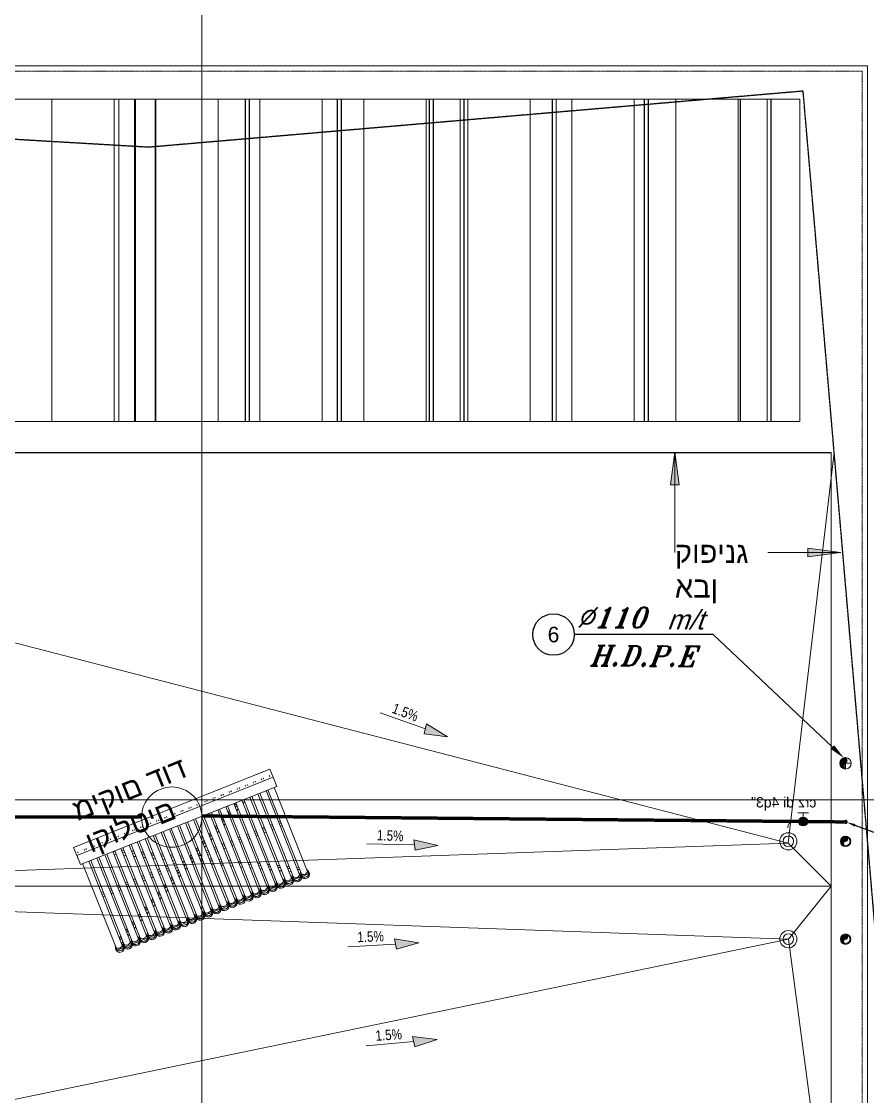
# Model space of a CAD drawing. Header units: centimetres. Extents: x 14435 to 32127, y -4289 to 2500.
# Drawn here: x 15798 to 16611, y -1131 to -97 of the extents above; entities that cross this region are included whole.
import ezdxf
from ezdxf import colors
from ezdxf.entities.mleader import LeaderData, LeaderLine
from ezdxf.enums import TextEntityAlignment as Align
from ezdxf.lldxf.tags import DXFTag
from ezdxf.math import Vec2, Vec3

# ---------------------------------------------------------------- set-up
doc = ezdxf.new("R2010")
doc.units = ezdxf.units.CM
doc.linetypes.add('Dash Tiny', pattern=[0.12, 0.06, -0.06])
doc.linetypes.add('Hidden', pattern=[0.714375, 0.47625, -0.238125])
for name, color, linetype in [('A', 251, 'Continuous'), ('cold water', 150, 'Continuous'), ('hot water', 1, 'Continuous'), ('num of plumbing', 250, 'Continuous'), ('text', 250, 'Continuous'), ('ברז גן', 5, 'Continuous')]:
    doc.layers.add(name, color=color, linetype=linetype)
for name, color, linetype, lineweight in [('A-DETL', 7, 'Continuous', 5), ('A-DETL-GENF', 7, 'Continuous', 5), ('A-DETL-THIN', 7, 'Continuous', 5), ('A-FLOR', 7, 'Continuous', 13), ('A-FLOR-HRAL', 7, 'Continuous', 5), ('A-GENM', 7, 'Continuous', 5), ('G-ANNO-TEXT', 7, 'Continuous', 5), ('P-SANR-FIXT', 7, 'Continuous', 5), ('S-BEAM', 7, 'Continuous', 13)]:
    doc.layers.add(name, color=color, linetype=linetype, lineweight=lineweight)
doc.layers.add('A-DETL-MBND', color=9, linetype='Continuous', lineweight=5, true_color=0xc5c5c5)
doc.layers.add('G-ANNO-SYMB', color=240, linetype='Continuous', lineweight=5, true_color=0xff2227)
doc.styles.add('Arial_10', font='arial.ttf', dxfattribs={"width": 0.8, "height": 20})
doc.styles.add('Arial_3', font='arial.ttf', dxfattribs={"height": 15})
doc.styles.add('MUR', font='MIRYL', dxfattribs={"oblique": 20})
doc.styles.add('RUM', font='ROMANT', dxfattribs={"oblique": 20})
doc.styles.add('SIVAN_M', font='SIVAN_M.shx', dxfattribs={"height": 0.4})
tags = doc.linetypes.add('WATER', pattern='A,7.5,-1.155096,["Water",Standard,S=1.5,R=0,X=0,Y=-0.35773],-8.414339,7.5', length=24.569435).pattern_tags.tags
tags[6] = DXFTag(74, 10)

# ---------------------------------------------------------------- blocks, each defined once
blk = doc.blocks.new('Top Rail Type - Top Rail_Internal_-956705-גג - Dependent 1')
at = {"layer": 'A-DETL-MBND'}
for p, q in [((-565.5, -1634), (-535.8, -1634)), ((-565.5, -2200.2), (-565.5, -1634)), ((-535.8, -1635), (-564.5, -1635)), ((-564.5, -1635), (-564.5, -2199.2)), ((348.6, -1962), (348.6, -1652)), ((349.6, -1652), (349.6, -1962)), ((-535.8, -2200.2), (-565.5, -2200.2)), ((-564.5, -2199.2), (-535.8, -2199.2))]:
    blk.add_line(p, q, dxfattribs=at)
blk = doc.blocks.new('RHS-Rectangular Hollow Section - 60x40RHS-957904-גג - Dependent 1')
at = {"layer": 'A-DETL-MBND'}
for p, q in [((155, 2), (-155, 2)), ((155, 1.75), (-155, 1.75)), ((155, -1.75), (-155, -1.75)), ((-155, -2), (155, -2))]:
    blk.add_line(p, q, dxfattribs=at)
blk = doc.blocks.new('RHS-Rectangular Hollow Section - 60x40RHS-V377-גג - Dependent 1')
at = {"layer": 'A-DETL-MBND'}
for p, q in [((155, -1.75), (-155, -1.75)), ((-155, -2), (155, -2))]:
    blk.add_line(p, q, dxfattribs=at)
blk = doc.blocks.new('נקז גג - 2_-601488-גג - Dependent 1')
at = {"layer": 'A-DETL-MBND'}
for radius in [8.25, 5.08]:
    blk.add_circle((0, 0), radius, dxfattribs=at)
blk = doc.blocks.new('צינור 4_ - צמ_ג-1027644-גג - Dependent 1')
at = {"layer": 'P-SANR-FIXT'}
blk.add_hatch(color=256, dxfattribs=at).paths.add_polyline_path([(-0.5, -4.2), (-1.1, -4), (-1.5, -3.6), (-1.8, -3.2), (-2.1, -2.7), (-2.1, -2.1), (-2.1, -1.6), (-1.8, -1.1), (-1.5, -0.6), (-1.1, -0.3), (-0.5, -0.1), (0.5, 0.1), (1.1, 0.3), (1.5, 0.6), (1.8, 1.1), (2.1, 1.6), (2.1, 2.1), (2.1, 2.7), (1.8, 3.2), (1.5, 3.6), (1.1, 4), (0.5, 4.2), (0, 4.2), (-1.1, 4.1), (-2.1, 3.7), (-3, 3), (-3.7, 2.1), (-4.1, 1.1), (-4.2, 0), (-4.1, -1.1), (-3.7, -2.1), (-2.7, -3.3), (-2.1, -3.7), (-1.1, -4.1)], flags=0)
for centre, radius, start, end in [((0, 0), 5, 360, 180), ((0, 0), 5, 180, 360), ((0, 0), 4.25, 90, 270), ((0, 0), 4.25, 0, 180), ((0, 0), 4.25, 180, 0), ((0, -2.1), 2.13, 90, 270), ((0, 2.1), 2.12, 270, 90)]:
    blk.add_arc(centre, radius, start, end, dxfattribs=at)
blk = doc.blocks.new('צינור 4_ - צמ_ג-V414-גג - Dependent 1')
at = {"layer": 'P-SANR-FIXT'}
blk.add_hatch(color=256, dxfattribs=at).paths.add_polyline_path([(-0.5, -4.2), (-1.1, -4), (-1.5, -3.6), (-1.8, -3.2), (-2.1, -2.7), (-2.1, -2.1), (-2.1, -1.6), (-1.8, -1.1), (-1.5, -0.6), (-1.1, -0.3), (-0.5, -0.1), (0.5, 0.1), (1.1, 0.3), (1.5, 0.6), (1.8, 1.1), (2.1, 1.6), (2.1, 2.1), (2.1, 2.7), (1.8, 3.2), (1.5, 3.6), (1.1, 4), (0.5, 4.2), (0, 4.2), (-1.1, 4.1), (-2.1, 3.7), (-3, 3), (-3.7, 2.1), (-4.1, 1.1), (-4.2, 0), (-4.1, -1.1), (-3.7, -2.1), (-2.7, -3.3), (-2.1, -3.7), (-1.1, -4.1)], flags=0)
for centre, radius, start, end in [((0, 0), 5, 360, 180), ((0, 0), 5, 180, 360), ((0, 0), 4.25, 90, 270), ((0, 0), 4.25, 0, 180), ((0, 0), 4.25, 180, 0), ((0, -2.1), 2.13, 90, 270), ((0, 2.1), 2.12, 270, 90)]:
    blk.add_arc(centre, radius, start, end, dxfattribs=at)
blk = doc.blocks.new('קולט - קולט-530866-גג - Dependent 1')
at = {"layer": 'A-GENM'}
for p, q in [((-99, 197.7), (-107.4, 197.7)), ((-107.4, 197.7), (-107.4, -5.5)), ((-99, -5.5), (-99, 197.7)), ((-99, 197.7), (-89.6, 197.7)), ((-89.6, 197.7), (-89.6, -5.5)), ((-107.4, 193.9), (-107.4, 193.2)), ((-107.4, 190.1), (-107.4, 189.4)), ((-100.8, 194.9), (-101.9, 194.9)), ((-101.9, 188.6), (-100.8, 188.6)), ((-100.8, 186.6), (-101.9, 186.6)), ((0.1, 194.9), (-89.6, 194.9)), ((-89.6, 188.6), (0.1, 188.6)), ((0.1, 186.6), (-89.6, 186.6)), ((-57.2, 186.6), (-57.2, 188.6)), ((-55.1, 186.6), (-55.1, 188.6)), ((-52.6, 188.6), (-52.6, 186.6)), ((-9.2, 188.6), (-10.2, 186.6)), ((-8.1, 186.6), (-7.1, 188.6)), ((-0.2, 195.2), (-3.8, 195.2)), ((-3.8, 188.3), (-0.2, 188.3)), ((-0.2, 186.9), (-3.8, 186.9)), ((-0.2, 195.9), (-1.6, 195.9)), ((-0.2, 187.6), (-1.6, 187.6)), ((-1.6, 187.6), (-0.2, 187.6)), ((0, -3.2), (0, 194.9)), ((-101.9, 180.3), (-100.8, 180.3)), ((-100.8, 178.3), (-101.9, 178.3)), ((-89.6, 180.3), (0.1, 180.3)), ((0.1, 178.3), (-89.6, 178.3)), ((-57.2, 178.3), (-57.2, 180.3)), ((-55.1, 178.3), (-55.1, 180.3)), ((-52.6, 180.3), (-52.6, 178.3)), ((-13.5, 180.3), (-14.5, 178.3)), ((-12.4, 178.3), (-11.4, 180.3)), ((-8, 180.3), (-9, 178.3)), ((-3.8, 180), (-0.2, 180)), ((-0.2, 178.6), (-3.8, 178.6)), ((-1.6, 179.3), (-0.2, 179.3)), ((-0.2, 179.2), (-1.6, 179.2)), ((-101.9, 171.9), (-100.7, 171.9)), ((-100.8, 169.9), (-101.9, 169.9)), ((-89.6, 171.9), (0.1, 171.9)), ((0.1, 169.9), (-89.6, 169.9)), ((-57.2, 169.9), (-57.2, 171.9)), ((-55.1, 169.9), (-55.1, 171.9)), ((-52.6, 171.9), (-52.6, 169.9)), ((-17.8, 171.9), (-18.8, 169.9)), ((-16.7, 169.9), (-15.7, 171.9)), ((-12.3, 171.9), (-13.3, 169.9)), ((-3.8, 171.6), (-0.2, 171.6)), ((-0.2, 170.2), (-3.8, 170.2)), ((-1.6, 171), (-0.2, 171)), ((-0.2, 170.9), (-1.6, 170.9)), ((-101.9, 163.6), (-100.8, 163.6)), ((-100.8, 161.6), (-101.9, 161.6)), ((-101.9, 155.2), (-100.8, 155.2)), ((-89.6, 163.6), (0.1, 163.6)), ((0.1, 161.6), (-89.6, 161.6)), ((-89.6, 155.2), (0.1, 155.2)), ((-87.7, 153.3), (-88.8, 155.3)), ((-86.5, 161.6), (-87.5, 163.6)), ((-86.7, 155.3), (-85.6, 153.3)), ((-82.2, 153.3), (-83.2, 155.3)), ((-57.2, 161.6), (-57.2, 163.6)), ((-57.2, 153.3), (-57.2, 155.2)), ((-55.1, 161.6), (-55.1, 163.6)), ((-55.1, 153.3), (-55.1, 155.2)), ((-52.6, 163.6), (-52.6, 161.6)), ((-52.6, 155.2), (-52.6, 153.3)), ((-26.4, 155.2), (-27.4, 153.3)), ((-25.3, 153.3), (-24.3, 155.2)), ((-22.1, 163.6), (-23.1, 161.6)), ((-20.9, 155.2), (-21.9, 153.3)), ((-21, 161.6), (-20, 163.6)), ((-16.6, 163.6), (-17.6, 161.6)), ((-3.8, 163.3), (-0.2, 163.3)), ((-0.2, 161.9), (-3.8, 161.9)), ((-1.6, 162.6), (-0.2, 162.6)), ((-0.2, 162.5), (-1.6, 162.5)), ((-100.8, 153.3), (-101.9, 153.3)), ((-101.9, 146.9), (-100.8, 146.9)), ((-100.8, 144.9), (-101.9, 144.9)), ((0.1, 153.3), (-89.6, 153.3)), ((-89.6, 146.9), (0.1, 146.9)), ((0.1, 144.9), (-89.6, 144.9)), ((-83.4, 144.9), (-84.5, 146.9)), ((-82.4, 146.9), (-81.3, 144.9)), ((-77.9, 144.9), (-78.9, 146.9)), ((-57.2, 144.9), (-57.2, 146.9)), ((-55.1, 144.9), (-55.1, 146.9)), ((-52.6, 146.9), (-52.6, 144.9)), ((-30.7, 146.9), (-31.7, 144.9)), ((-29.7, 144.9), (-28.6, 146.9)), ((-25.2, 146.9), (-26.2, 144.9)), ((-3.8, 154.9), (-0.2, 154.9)), ((-0.2, 153.6), (-3.8, 153.6)), ((-3.8, 146.6), (-0.2, 146.6)), ((-0.2, 145.2), (-3.8, 145.2)), ((-1.6, 154.3), (-0.2, 154.3)), ((-0.2, 154.2), (-1.6, 154.2)), ((-1.6, 146), (-0.2, 146)), ((-0.2, 145.9), (-1.6, 145.9)), ((-101.9, 138.6), (-100.8, 138.6)), ((-100.8, 136.6), (-101.9, 136.6)), ((-89.6, 138.6), (0.1, 138.6)), ((0.1, 136.6), (-89.6, 136.6)), ((-79.1, 136.6), (-80.1, 138.6)), ((-78.1, 138.6), (-77, 136.6)), ((-73.6, 136.6), (-74.6, 138.6)), ((-57.2, 136.6), (-57.2, 138.6)), ((-55.1, 136.6), (-55.1, 138.6)), ((-52.6, 138.6), (-52.6, 136.6)), ((-35, 138.6), (-36, 136.6)), ((-34, 136.6), (-32.9, 138.6)), ((-29.5, 138.6), (-30.5, 136.6)), ((-3.8, 138.3), (-0.2, 138.3)), ((-0.2, 136.9), (-3.8, 136.9)), ((-1.6, 137.6), (-0.2, 137.6)), ((-0.2, 137.5), (-1.6, 137.5)), ((-101.9, 130.2), (-100.8, 130.2)), ((-100.8, 128.2), (-101.9, 128.2)), ((-89.6, 130.2), (0.1, 130.2)), ((0.1, 128.2), (-89.6, 128.2)), ((-74.8, 128.2), (-75.8, 130.2)), ((-73.7, 130.2), (-72.7, 128.3)), ((-69.3, 128.3), (-70.3, 130.2)), ((-57.2, 128.2), (-57.2, 130.2)), ((-55.1, 128.3), (-55.1, 130.2)), ((-52.6, 130.2), (-52.6, 128.3)), ((-39.3, 130.2), (-40.4, 128.2)), ((-38.3, 128.3), (-37.2, 130.2)), ((-33.8, 130.2), (-34.8, 128.3)), ((-3.8, 129.9), (-0.2, 129.9)), ((-0.2, 128.5), (-3.8, 128.5)), ((-1.6, 129.3), (-0.2, 129.3)), ((-0.2, 129.2), (-1.6, 129.2)), ((-101.9, 121.9), (-100.8, 121.9)), ((-100.8, 119.9), (-101.9, 119.9)), ((-89.6, 121.9), (0.1, 121.9)), ((0.1, 119.9), (-89.6, 119.9)), ((-70.5, 119.9), (-71.5, 121.9)), ((-69.4, 121.9), (-68.4, 119.9)), ((-65, 119.9), (-66, 121.9)), ((-57.2, 119.9), (-57.2, 121.9)), ((-55.1, 119.9), (-55.1, 121.9)), ((-52.6, 121.9), (-52.6, 119.9)), ((-43.6, 121.9), (-44.7, 119.9)), ((-42.6, 119.9), (-41.6, 121.9)), ((-38.1, 121.9), (-39.1, 119.9)), ((-3.8, 121.6), (-0.2, 121.6)), ((-0.2, 120.2), (-3.8, 120.2)), ((-1.6, 120.9), (-0.2, 120.9)), ((-0.2, 120.9), (-1.6, 120.9)), ((-101.9, 113.6), (-100.8, 113.6)), ((-100.8, 111.6), (-101.9, 111.6)), ((-101.9, 105.2), (-100.8, 105.2)), ((-89.6, 113.6), (0.1, 113.6)), ((0.1, 111.6), (-89.6, 111.6)), ((-89.6, 105.2), (0.1, 105.2)), ((-66.2, 111.6), (-67.2, 113.6)), ((-65.1, 113.6), (-64.1, 111.6)), ((-61.9, 103.2), (-62.9, 105.2)), ((-60.7, 111.6), (-61.7, 113.6)), ((-60.8, 105.2), (-59.8, 103.2)), ((-56.4, 103.2), (-57.4, 105.2)), ((-57.2, 111.6), (-57.2, 113.6)), ((-57.2, 104.9), (-57.2, 105.2)), ((-55.1, 111.6), (-55.1, 113.6)), ((-55.1, 103.2), (-55.1, 105.2)), ((-52.6, 113.6), (-52.6, 111.6)), ((-52.6, 105.2), (-52.6, 103.2)), ((-52.2, 105.2), (-52.6, 104.6)), ((-51.2, 103.2), (-50.2, 105.2)), ((-47.9, 113.6), (-49, 111.6)), ((-46.7, 105.2), (-47.8, 103.2)), ((-46.9, 111.6), (-45.9, 113.6)), ((-42.4, 113.6), (-43.4, 111.6)), ((-3.8, 113.3), (-0.2, 113.3)), ((-0.2, 111.9), (-3.8, 111.9)), ((-3.8, 104.9), (-0.2, 104.9)), ((-0.2, 103.5), (-3.8, 103.5)), ((-1.6, 112.6), (-0.2, 112.6)), ((-0.2, 112.5), (-1.6, 112.5)), ((-1.6, 104.3), (-0.2, 104.3)), ((-0.2, 104.2), (-1.6, 104.2)), ((-100.8, 103.2), (-101.9, 103.2)), ((-101.9, 96.9), (-100.8, 96.9)), ((-100.8, 94.9), (-101.9, 94.9)), ((0.1, 103.2), (-89.6, 103.2)), ((-89.6, 96.9), (0.1, 96.9)), ((0.1, 94.9), (-89.6, 94.9)), ((-57.6, 94.9), (-58.6, 96.9)), ((-56.5, 96.9), (-55.5, 94.9)), ((-55.5, 94.9), (-54.5, 96.9)), ((-55.1, 94.9), (-55.1, 96.9)), ((-52.1, 94.9), (-53.1, 96.9)), ((-52.6, 96.9), (-52.6, 94.9)), ((-51, 96.9), (-52.1, 94.9)), ((-3.8, 96.6), (-0.2, 96.6)), ((-0.2, 95.2), (-3.8, 95.2)), ((-1.6, 95.9), (-0.2, 95.9)), ((-0.2, 95.8), (-1.6, 95.8)), ((-101.9, 88.5), (-100.8, 88.5)), ((-100.8, 86.6), (-101.9, 86.6)), ((-89.6, 88.5), (0.1, 88.5)), ((0.1, 86.6), (-89.6, 86.6)), ((-60.9, 88.5), (-61.9, 86.6)), ((-59.8, 86.6), (-58.8, 88.5)), ((-55.3, 88.5), (-56.4, 86.6)), ((-55.1, 86.6), (-55.1, 88.5)), ((-52.6, 88.5), (-52.6, 86.6)), ((-52.2, 88.5), (-51.2, 86.6)), ((-47.8, 86.6), (-48.8, 88.5)), ((-3.8, 88.2), (-0.2, 88.2)), ((-0.2, 86.9), (-3.8, 86.9)), ((-1.6, 87.6), (-0.2, 87.6)), ((-0.2, 87.5), (-1.6, 87.5)), ((-101.9, 80.2), (-100.8, 80.2)), ((-100.8, 78.2), (-101.9, 78.2)), ((-89.6, 80.2), (0.1, 80.2)), ((0.1, 78.2), (-89.6, 78.2)), ((-65.2, 80.2), (-66.2, 78.2)), ((-64.1, 78.2), (-63.1, 80.2)), ((-59.7, 80.2), (-60.7, 78.2)), ((-57.2, 78.2), (-57.2, 80.2)), ((-55.1, 78.2), (-55.1, 80.2)), ((-52.6, 80.2), (-52.6, 78.2)), ((-49, 78.2), (-50, 80.2)), ((-47.9, 80.2), (-46.9, 78.2)), ((-43.5, 78.2), (-44.5, 80.2)), ((-3.8, 79.9), (-0.2, 79.9)), ((-0.2, 78.5), (-3.8, 78.5)), ((-1.6, 79.3), (-0.2, 79.3)), ((-0.2, 79.2), (-1.6, 79.2)), ((-101.9, 71.9), (-100.8, 71.9)), ((-100.8, 69.9), (-101.9, 69.9)), ((-101.9, 63.5), (-100.8, 63.5)), ((-89.6, 71.9), (0.1, 71.9)), ((0.1, 69.9), (-89.6, 69.9)), ((-89.6, 63.5), (0.1, 63.5)), ((-73.8, 63.5), (-74.8, 61.5)), ((-72.7, 61.6), (-71.7, 63.5)), ((-69.5, 71.9), (-70.5, 69.9)), ((-68.3, 63.5), (-69.3, 61.6)), ((-68.4, 69.9), (-67.4, 71.9)), ((-64, 71.9), (-65, 69.9)), ((-57.2, 69.9), (-57.2, 71.9)), ((-57.2, 61.5), (-57.2, 63.5)), ((-55.1, 69.9), (-55.1, 71.9)), ((-55.1, 61.6), (-55.1, 63.5)), ((-52.6, 71.9), (-52.6, 69.9)), ((-52.6, 63.5), (-52.6, 61.6)), ((-44.7, 69.9), (-45.7, 71.9)), ((-43.6, 71.9), (-42.6, 69.9)), ((-40.4, 61.5), (-41.4, 63.5)), ((-39.2, 69.9), (-40.2, 71.9)), ((-39.3, 63.5), (-38.3, 61.6)), ((-34.8, 61.5), (-35.9, 63.5)), ((-3.8, 71.6), (-0.2, 71.6)), ((-0.2, 70.2), (-3.8, 70.2)), ((-3.8, 63.2), (-0.2, 63.2)), ((-1.6, 70.9), (-0.2, 70.9)), ((-0.2, 70.8), (-1.6, 70.8)), ((-1.6, 62.6), (-0.2, 62.6)), ((-0.2, 62.5), (-1.6, 62.5)), ((-100.8, 61.5), (-101.9, 61.5)), ((-101.9, 55.2), (-100.8, 55.2)), ((-100.8, 53.2), (-101.9, 53.2)), ((0.1, 61.5), (-89.6, 61.5)), ((-89.6, 55.2), (0.1, 55.2)), ((0.1, 53.2), (-89.6, 53.2)), ((-78.1, 55.2), (-79.1, 53.2)), ((-77, 53.2), (-76, 55.2)), ((-72.6, 55.2), (-73.6, 53.2)), ((-57.2, 53.2), (-57.2, 55.2)), ((-55.1, 53.2), (-55.1, 55.2)), ((-52.6, 55.2), (-52.6, 53.2)), ((-36, 53.2), (-37.1, 55.2)), ((-35, 55.2), (-34, 53.2)), ((-30.5, 53.2), (-31.6, 55.2)), ((-0.2, 61.8), (-3.8, 61.8)), ((-3.8, 54.9), (-0.2, 54.9)), ((-0.2, 53.5), (-3.8, 53.5)), ((-1.6, 54.2), (-0.2, 54.2)), ((-0.2, 54.1), (-1.6, 54.1)), ((-101.9, 46.9), (-100.8, 46.9)), ((-100.7, 44.9), (-101.9, 44.9)), ((-89.6, 46.9), (0.1, 46.9)), ((0.1, 44.9), (-89.6, 44.9)), ((-82.4, 46.9), (-83.4, 44.9)), ((-81.3, 44.9), (-80.3, 46.9)), ((-76.9, 46.9), (-77.9, 44.9)), ((-57.2, 44.9), (-57.2, 46.9)), ((-55.1, 44.9), (-55.1, 46.9)), ((-52.6, 46.9), (-52.6, 44.9)), ((-31.7, 44.9), (-32.8, 46.9)), ((-30.7, 46.9), (-29.7, 44.9)), ((-26.2, 44.9), (-27.3, 46.9)), ((-3.8, 46.6), (-0.2, 46.6)), ((-0.2, 45.2), (-3.8, 45.2)), ((-1.6, 45.9), (-0.2, 45.9)), ((-0.2, 45.8), (-1.6, 45.8)), ((-101.9, 38.5), (-100.8, 38.5)), ((-100.8, 36.5), (-101.9, 36.5)), ((-89.6, 38.5), (0.1, 38.5)), ((0.1, 36.5), (-89.6, 36.5)), ((-86.7, 38.5), (-87.7, 36.5)), ((-85.6, 36.5), (-84.6, 38.5)), ((-81.2, 38.5), (-82.2, 36.5)), ((-57.2, 36.5), (-57.2, 38.5)), ((-55.1, 36.5), (-55.1, 38.5)), ((-52.6, 38.5), (-52.6, 36.5)), ((-27.4, 36.5), (-28.5, 38.5)), ((-26.4, 38.5), (-25.4, 36.5)), ((-21.9, 36.5), (-23, 38.5)), ((-3.8, 38.2), (-0.2, 38.2)), ((-0.2, 36.8), (-3.8, 36.8)), ((-1.6, 37.6), (-0.2, 37.6)), ((-0.2, 37.5), (-1.6, 37.5)), ((-101.9, 30.2), (-100.8, 30.2)), ((-100.8, 28.2), (-101.9, 28.2)), ((-101.9, 21.8), (-100.8, 21.8)), ((-89.6, 28.8), (-88.9, 30.2)), ((-89.6, 30.2), (0.1, 30.2)), ((0.1, 28.2), (-89.6, 28.2)), ((-89.6, 21.8), (0.1, 21.8)), ((-85.5, 30.2), (-86.5, 28.2)), ((-57.2, 28.2), (-57.2, 30.2)), ((-57.2, 19.9), (-57.2, 21.8)), ((-55.1, 28.2), (-55.1, 30.2)), ((-55.1, 19.9), (-55.1, 21.8)), ((-52.6, 30.2), (-52.6, 28.2)), ((-52.6, 21.8), (-52.6, 19.9)), ((-23.2, 28.3), (-24.2, 30.2)), ((-22.1, 30.2), (-21.1, 28.2)), ((-18.8, 19.8), (-19.8, 21.8)), ((-17.6, 28.2), (-18.6, 30.2)), ((-17.8, 21.8), (-16.8, 19.9)), ((-13.3, 19.9), (-14.3, 21.8)), ((-3.8, 29.9), (-0.2, 29.9)), ((-0.2, 28.5), (-3.8, 28.5)), ((-3.8, 21.5), (-0.2, 21.5)), ((-1.6, 29.2), (-0.2, 29.2)), ((-0.2, 29.1), (-1.6, 29.1)), ((-1.6, 20.9), (-0.2, 20.9)), ((-0.2, 20.8), (-1.6, 20.8)), ((-100.8, 19.9), (-101.9, 19.9)), ((-101.9, 13.5), (-100.8, 13.5)), ((-100.8, 11.5), (-101.9, 11.5)), ((0.1, 19.9), (-89.6, 19.9)), ((-89.6, 13.5), (0.1, 13.5)), ((0.1, 11.5), (-89.6, 11.5)), ((-57.2, 11.5), (-57.2, 13.5)), ((-55.1, 11.5), (-55.1, 13.5)), ((-52.6, 13.5), (-52.6, 11.5)), ((-14.5, 11.5), (-15.5, 13.5)), ((-13.5, 13.5), (-12.4, 11.5)), ((-9, 11.5), (-10, 13.5)), ((-0.2, 20.1), (-3.8, 20.1)), ((-3.8, 13.2), (-0.2, 13.2)), ((-0.2, 11.8), (-3.8, 11.8)), ((-1.6, 12.6), (-0.2, 12.6)), ((-0.2, 12.5), (-1.6, 12.5)), ((-101.9, 5.2), (-100.8, 5.2)), ((-100.8, 3.2), (-101.9, 3.2)), ((-89.6, 5.2), (0.1, 5.2)), ((0.1, 3.2), (-89.6, 3.2)), ((-57.2, 3.2), (-57.2, 5.2)), ((-55.1, 3.2), (-55.1, 5.2)), ((-52.6, 5.2), (-52.6, 3.2)), ((-10.2, 3.2), (-11.2, 5.2)), ((-9.2, 5.2), (-8.1, 3.2)), ((-4.9, 3.6), (-5.7, 5.2)), ((-3.8, 4.9), (-0.2, 4.9)), ((-0.2, 3.5), (-3.8, 3.5)), ((-1.6, 4.2), (-0.2, 4.2)), ((-0.2, 4.1), (-1.6, 4.1)), ((-107.4, -5.5), (-99, -5.5)), ((-101.9, -3.2), (-100.8, -3.2)), ((-89.6, -5.5), (-99, -5.5)), ((-89.6, -3.2), (0.1, -3.2)), ((-3.8, -3.5), (-0.2, -3.5)), ((-1.6, -4.1), (-0.2, -4.1))]:
    blk.add_line(p, q, dxfattribs=at)
for centre, major_axis, start_param, end_param in [((-3.8, 191.8), (0, 3.47), 4.712389, 6.683845), ((-3.8, 191.8), (0, 3.47), 2.744975, 4.712389), ((-3.8, 183.4), (0, 3.47), 4.712389, 6.683845), ((-1.6, 191.8), (0, 4.12), 4.712389, 6.845918), ((-1.6, 191.8), (0, 4.12), 2.575866, 4.712389), ((-1.6, 183.4), (0, 4.12), 4.712389, 6.845918), ((-0.2, 191.8), (0, 4.12), 4.712389, 6.283185), ((-0.2, 191.8), (0, 4.12), 3.141593, 4.712389), ((-0.2, 183.4), (0, 4.12), 4.712389, 6.283185), ((-3.8, 183.4), (0, 3.47), 2.744975, 4.712389), ((-3.8, 175.1), (0, 3.47), 4.712389, 6.683845), ((-1.6, 183.4), (0, 4.12), 2.575866, 4.712389), ((-1.6, 175.1), (0, 4.12), 4.712389, 6.845918), ((-0.2, 183.4), (0, 4.12), 3.141593, 4.712389), ((-0.2, 175.1), (0, 4.12), 4.712389, 6.283185), ((-3.8, 175.1), (0, 3.47), 2.744975, 4.712389), ((-3.8, 166.8), (0, 3.47), 4.712389, 6.683845), ((-3.8, 166.8), (0, 3.47), 2.744975, 4.712389), ((-1.6, 175.1), (0, 4.12), 2.575866, 4.712389), ((-1.6, 166.8), (0, 4.12), 4.712389, 6.845918), ((-1.6, 166.8), (0, 4.12), 2.575443, 4.712389), ((-0.2, 175.1), (0, 4.12), 3.141593, 4.712389), ((-0.2, 166.8), (0, 4.12), 4.712389, 6.283185), ((-0.2, 166.8), (0, 4.12), 3.141593, 4.712389), ((-3.8, 158.4), (0, 3.47), 4.712389, 6.683845), ((-3.8, 158.4), (0, 3.47), 2.744975, 4.712389), ((-1.6, 158.4), (0, 4.12), 4.712389, 6.845918), ((-1.6, 158.4), (0, 4.12), 2.575866, 4.712389), ((-0.2, 158.4), (0, 4.12), 4.712389, 6.283185), ((-0.2, 158.4), (0, 4.12), 3.141593, 4.712389), ((-3.8, 150.1), (0, 3.47), 4.712389, 6.683845), ((-3.8, 150.1), (0, 3.47), 2.744975, 4.712389), ((-3.8, 141.7), (0, 3.47), 4.712389, 6.683845), ((-1.6, 150.1), (0, 4.12), 4.712389, 6.845918), ((-1.6, 150.1), (0, 4.12), 2.575866, 4.712389), ((-1.6, 141.7), (0, 4.12), 4.712389, 6.845918), ((-0.2, 150.1), (0, 4.12), 4.712389, 6.283185), ((-0.2, 150.1), (0, 4.12), 3.141593, 4.712389), ((-0.2, 141.7), (0, 4.12), 4.712389, 6.283185), ((-3.8, 141.7), (0, 3.47), 2.744975, 4.712389), ((-3.8, 133.4), (0, 3.47), 4.712389, 6.683845), ((-1.6, 141.7), (0, 4.12), 2.575866, 4.712389), ((-1.6, 133.4), (0, 4.12), 4.712389, 6.845918), ((-0.2, 141.7), (0, 4.12), 3.141593, 4.712389), ((-0.2, 133.4), (0, 4.12), 4.712389, 6.283185), ((-3.8, 133.4), (0, 3.47), 2.744975, 4.712389), ((-3.8, 125.1), (0, 3.47), 4.712389, 6.683845), ((-3.8, 125.1), (0, 3.47), 2.744975, 4.712389), ((-1.6, 133.4), (0, 4.12), 2.575866, 4.712389), ((-1.6, 125.1), (0, 4.12), 4.712389, 6.845918), ((-1.6, 125.1), (0, 4.12), 2.575866, 4.712389), ((-0.2, 133.4), (0, 4.12), 3.141593, 4.712389), ((-0.2, 125.1), (0, 4.12), 4.712389, 6.283185), ((-0.2, 125.1), (0, 4.12), 3.141593, 4.712389), ((-3.8, 116.7), (0, 3.47), 4.712389, 6.683845), ((-3.8, 116.7), (0, 3.47), 2.744975, 4.712389), ((-1.6, 116.7), (0, 4.12), 4.712389, 6.845918), ((-1.6, 116.7), (0, 4.12), 2.575866, 4.712389), ((-0.2, 116.7), (0, 4.12), 4.712389, 6.283185), ((-0.2, 116.7), (0, 4.12), 3.141593, 4.712389), ((-3.8, 108.4), (0, 3.47), 4.712389, 6.683845), ((-3.8, 108.4), (0, 3.47), 2.744975, 4.712389), ((-3.8, 100.1), (0, 3.47), 4.712389, 6.683845), ((-1.6, 108.4), (0, 4.12), 4.712389, 6.845918), ((-1.6, 108.4), (0, 4.12), 2.575866, 4.712389), ((-1.6, 100.1), (0, 4.12), 4.712389, 6.845918), ((-0.2, 108.4), (0, 4.12), 4.712389, 6.283185), ((-0.2, 108.4), (0, 4.12), 3.141593, 4.712389), ((-0.2, 100.1), (0, 4.12), 4.712389, 6.283185), ((-3.8, 100.1), (0, 3.47), 2.744975, 4.712389), ((-3.8, 91.7), (0, 3.47), 4.712389, 6.683845), ((-1.6, 100.1), (0, 4.12), 2.575866, 4.712389), ((-1.6, 91.7), (0, 4.12), 4.712389, 6.845918), ((-0.2, 100.1), (0, 4.12), 3.141593, 4.712389), ((-0.2, 91.7), (0, 4.12), 4.712389, 6.283185), ((-3.8, 91.7), (0, 3.47), 2.744975, 4.712389), ((-3.8, 83.4), (0, 3.47), 4.712389, 6.683845), ((-3.8, 83.4), (0, 3.47), 2.744975, 4.712389), ((-1.6, 91.7), (0, 4.12), 2.575866, 4.712389), ((-1.6, 83.4), (0, 4.12), 4.712389, 6.845918), ((-1.6, 83.4), (0, 4.12), 2.575866, 4.712389), ((-0.2, 91.7), (0, 4.12), 3.141593, 4.712389), ((-0.2, 83.4), (0, 4.12), 4.712389, 6.283185), ((-0.2, 83.4), (0, 4.12), 3.141593, 4.712389), ((-3.8, 75), (0, 3.47), 4.712389, 6.667254), ((-3.8, 75), (0, 3.47), 2.744975, 4.712389), ((-1.6, 75), (0, 4.12), 4.712389, 6.845918), ((-1.6, 75), (0, 4.12), 2.575866, 4.712389), ((-0.2, 75), (0, 4.12), 4.712389, 6.283185), ((-0.2, 75), (0, 4.12), 3.403392, 4.712389), ((-3.8, 66.7), (0, 3.47), 4.712389, 6.683845), ((-3.8, 66.7), (0, 3.47), 2.744975, 4.712389), ((-1.6, 66.7), (0, 4.12), 4.712389, 6.845918), ((-1.6, 66.7), (0, 4.12), 2.574834, 4.712389), ((-1.6, 58.4), (0, 4.12), 4.712389, 6.845918), ((-0.2, 75), (0, 4.12), 3.141593, 3.373072), ((-0.2, 66.7), (0, 4.12), 4.712389, 6.283185), ((-0.2, 66.7), (0, 4.12), 3.141593, 4.712389), ((-0.2, 58.4), (0, 4.12), 4.712389, 6.283185), ((-3.8, 58.4), (0, 3.47), 4.712389, 6.683845), ((-3.8, 58.4), (0, 3.47), 2.744975, 4.712389), ((-3.8, 50), (0, 3.47), 4.712389, 6.683845), ((-1.6, 58.4), (0, 4.12), 2.575866, 4.712389), ((-1.6, 50), (0, 4.12), 4.712389, 6.845918), ((-0.2, 58.4), (0, 4.12), 3.141593, 4.712389), ((-0.2, 50), (0, 4.12), 4.712389, 6.283185), ((-3.8, 50), (0, 3.47), 2.744975, 4.712389), ((-3.8, 41.7), (0, 3.47), 4.712389, 6.683845), ((-3.8, 41.7), (0, 3.47), 2.744975, 4.712389), ((-1.6, 50), (0, 4.12), 2.575866, 4.712389), ((-1.6, 41.7), (0, 4.12), 4.712389, 6.845918), ((-1.6, 41.7), (0, 4.12), 2.575866, 4.712389), ((-0.2, 50), (0, 4.12), 3.141593, 4.712389), ((-0.2, 41.7), (0, 4.12), 4.712389, 6.283185), ((-0.2, 41.7), (0, 4.12), 3.141593, 4.712389), ((-3.8, 33.4), (0, 3.47), 2.744975, 4.712389), ((-3.8, 33.4), (0, 3.47), 4.712389, 6.645632), ((-1.6, 33.4), (0, 4.12), 4.712389, 6.845918), ((-1.6, 33.4), (0, 4.12), 2.575866, 4.712389), ((-0.2, 33.4), (0, 4.12), 4.712389, 6.283185), ((-0.2, 33.4), (0, 4.12), 3.403392, 4.712389), ((-3.8, 25), (0, 3.47), 4.712389, 6.683845), ((-3.8, 25), (0, 3.47), 2.744975, 4.712389), ((-1.6, 25), (0, 4.12), 4.712389, 6.845918), ((-1.6, 25), (0, 4.12), 2.575866, 4.712389), ((-1.6, 16.7), (0, 4.12), 4.712389, 6.845918), ((-0.2, 33.4), (0, 4.12), 3.141593, 3.387551), ((-0.2, 25), (0, 4.12), 4.712389, 6.283185), ((-0.2, 25), (0, 4.12), 3.141593, 4.712389), ((-0.2, 16.7), (0, 4.12), 4.712389, 6.283185), ((-3.8, 16.7), (0, 3.47), 4.712389, 6.683845), ((-3.8, 16.7), (0, 3.47), 2.744975, 4.712389), ((-3.8, 8.3), (0, 3.47), 4.712389, 6.683845), ((-1.6, 16.7), (0, 4.12), 2.574834, 4.712389), ((-1.6, 8.3), (0, 4.12), 4.712389, 6.845918), ((-0.2, 16.7), (0, 4.12), 3.141593, 4.712389), ((-0.2, 8.3), (0, 4.12), 4.712389, 6.283185), ((-3.8, 8.3), (0, 3.47), 2.744975, 4.712389), ((-3.8, 0), (0, 3.47), 4.712389, 6.683845), ((-1.6, 8.3), (0, 4.12), 2.575866, 4.712389), ((-1.6, 0), (0, 4.12), 4.712389, 6.845918), ((-0.2, 8.3), (0, 4.12), 3.141593, 4.712389), ((-0.2, 0), (0, 4.12), 4.712389, 6.283185), ((-3.8, 0), (0, 3.47), 2.744975, 4.712389), ((-1.6, 0), (0, 4.12), 2.575866, 4.712389), ((-0.2, 0), (0, 4.12), 3.141593, 4.712389)]:
    blk.add_ellipse(centre, major_axis=major_axis, ratio=0.819152, start_param=start_param, end_param=end_param, dxfattribs=at)
blk = doc.blocks.new('gag')
at = {"layer": 'A-DETL-GENF', "true_color": 0xc0c0c0}
for points in [[(48929.8, -11870.3), (48909.6, -11857.8), (48907.5, -11867.6)], [(48898.7, -11979.3), (48920.6, -11974.8), (48897.6, -11969.4), (48898.6, -11979)], [(48880.8, -12074.6), (48902.3, -12068.4), (48878.9, -12064.8)], [(48898.4, -12168.5), (48919.8, -12161.7), (48896.3, -12158.7)]]:
    blk.add_hatch(color=9, dxfattribs=at).paths.add_polyline_path(points, flags=0)
at = {"layer": 'G-ANNO-TEXT'}
for points in [[(49148.5, -11596.3), (49144.3, -11628), (49152.7, -11628)], [(49308, -11693), (49276.3, -11688.8), (49276.3, -11697.2)]]:
    blk.add_hatch(color=256, dxfattribs=at).paths.add_polyline_path(points, flags=0)
at = {"layer": 'A-DETL', "color": 7, "linetype": 'Dash Tiny'}
for p, q in [((49328.6, -11229.9), (47749.4, -11229.9)), ((49328.6, -12727.3), (49328.6, -11229.9))]:
    blk.add_line(p, q, dxfattribs=at)
at = {"layer": 'A-DETL', "color": 1, "linetype": 'Hidden', "lineweight": 25, "true_color": 0xff0000}
for p, q in [((48642.6, -11303.1), (47719.4, -11249.1)), ((49271.8, -11249.1), (48642.6, -11303.1)), ((49401.9, -12764.2), (49271.8, -11249.1))]:
    blk.add_line(p, q, dxfattribs=at)
at = {"layer": 'A-DETL', "color": 9, "true_color": 0xc0c0c0}
for p, q in [((49257.4, -11972.8), (47809.4, -11596.9)), ((49257.4, -11972.8), (49301.6, -11596.9)), ((49257.4, -11972.8), (47809.4, -12024)), ((49298.6, -12014), (49257.4, -11972.8)), ((47811.2, -12014), (49298.6, -12014)), ((49257.6, -12065), (47811.2, -12014)), ((49257.6, -12065), (49298.6, -12014)), ((49257.6, -12065), (48009.4, -12323.9)), ((49257.6, -12065), (49298.6, -12370.9))]:
    blk.add_line(p, q, dxfattribs=at)
at = {"layer": 'A-DETL', "color": 7, "lineweight": 13}
for p, q in [((48865.3, -11847.4), (48908.6, -11862.7)), ((48852.2, -11973.4), (48898.1, -11974.3)), ((48834, -12072.4), (48879.9, -12069.7)), ((48851.6, -12167.5), (48897.4, -12163.6))]:
    blk.add_line(p, q, dxfattribs=at)
at = {"layer": 'A-DETL', "color": 7}
blk.add_circle((48664.8, -11947.6), 29, dxfattribs=at)
at = {"layer": 'A-DETL-MBND'}
for p, q in [((48613.8, -11256.9), (48613.8, -11566.9)), ((48648.8, -11566.9), (48648.8, -11256.9))]:
    blk.add_line(p, q, dxfattribs=at)
at = {"layer": 'A-DETL-THIN'}
for p, q in [((48909.6, -11857.8), (48907.5, -11867.6)), ((48929.8, -11870.3), (48909.6, -11857.8)), ((48907.5, -11867.6), (48929.8, -11870.3)), ((48920.6, -11974.8), (48897.6, -11969.4)), ((48897.6, -11969.4), (48898.7, -11979.3)), ((48898.7, -11979.3), (48920.6, -11974.8)), ((48902.3, -12068.4), (48878.9, -12064.8)), ((48878.9, -12064.8), (48880.8, -12074.6)), ((48880.8, -12074.6), (48902.3, -12068.4)), ((48919.8, -12161.7), (48896.3, -12158.7)), ((48896.3, -12158.7), (48898.4, -12168.5)), ((48898.4, -12168.5), (48919.8, -12161.7))]:
    blk.add_line(p, q, dxfattribs=at)
at = {"layer": 'A-FLOR'}
for p, q in [((49333.6, -11224.9), (47744.4, -11224.9)), ((49333.6, -12732.3), (49333.6, -11224.9)), ((47809.4, -11256.9), (49268.6, -11256.9)), ((48549.4, -11256.9), (48549.4, -11566.9)), ((48609.4, -11566.9), (48609.4, -11256.9)), ((48649.4, -11256.9), (48649.4, -11566.9)), ((48709.4, -11566.9), (48709.4, -11256.9)), ((48749.4, -11256.9), (48749.4, -11566.9)), ((48809.4, -11566.9), (48809.4, -11256.9)), ((48849.4, -11256.9), (48849.4, -11566.9)), ((48909.4, -11566.9), (48909.4, -11256.9)), ((48949.4, -11256.9), (48949.4, -11566.9)), ((49009.4, -11566.9), (49009.4, -11256.9)), ((49049.4, -11256.9), (49049.4, -11566.9)), ((49109.4, -11566.9), (49109.4, -11256.9)), ((49149.4, -11256.9), (49149.4, -11566.9)), ((49209.4, -11566.9), (49209.4, -11256.9)), ((49268.6, -11256.9), (49268.6, -11566.9)), ((49268.6, -11566.9), (47809.4, -11566.9)), ((47809.4, -11596.9), (49298.6, -11596.9)), ((47809.4, -11597.1), (49298.6, -11597.1)), ((49298.6, -11596.9), (49298.6, -12370.9))]:
    blk.add_line(p, q, dxfattribs=at)
at = {"layer": 'G-ANNO-SYMB', "color": 7}
for p, q in [((48693.7, -13127.2), (48693.7, -10671.6)), ((47339.7, -11931), (49744.6, -11931))]:
    blk.add_line(p, q, dxfattribs=at)
at = {"layer": 'G-ANNO-TEXT'}
for p, q in [((49148.5, -11596.3), (49144.3, -11628)), ((49152.7, -11628), (49148.5, -11596.3)), ((49148.5, -11596.3), (49148.5, -11693)), ((49144.3, -11628), (49152.7, -11628)), ((49238.5, -11693), (49238, -11693)), ((49308, -11693), (49238.5, -11693)), ((49308, -11693), (49276.3, -11688.8)), ((49276.3, -11688.8), (49276.3, -11697.2)), ((49276.3, -11697.2), (49308, -11693))]:
    blk.add_line(p, q, dxfattribs=at)
at = {"layer": 'A-FLOR-HRAL', "color": 9, "true_color": 0xc5c5c5}
blk.add_blockref('Top Rail Type - Top Rail_Internal_-956705-גג - Dependent 1', (48280.2, -9604.9), dxfattribs=at)
at = {"layer": 'A-GENM', "rotation": 291.7179436530214}
blk.add_blockref('קולט - קולט-530866-גג - Dependent 1', (48615.2, -12074.4), dxfattribs=at)
at = {"layer": 'P-SANR-FIXT', "color": 9, "true_color": 0xc5c5c5}
for p in [(49257.6, -11970.9), (49257.6, -12065)]:
    blk.add_blockref('נקז גג - 2_-601488-גג - Dependent 1', p, dxfattribs=at)
at = {"layer": 'P-SANR-FIXT'}
for name, p in [('צינור 4_ - צמ_ג-V414-גג - Dependent 1', (49312.6, -11970.9)), ('צינור 4_ - צמ_ג-1027644-גג - Dependent 1', (49312.6, -12065))]:
    blk.add_blockref(name, p, dxfattribs=at)
at = {"layer": 'S-BEAM', "color": 9, "lineweight": 5, "true_color": 0xc5c5c5, "rotation": 89.99999999999991}
for name, p in [('RHS-Rectangular Hollow Section - 60x40RHS-957904-גג - Dependent 1', (48737.4, -11411.9)), ('RHS-Rectangular Hollow Section - 60x40RHS-957904-גג - Dependent 1', (48825.9, -11411.9)), ('RHS-Rectangular Hollow Section - 60x40RHS-957904-גג - Dependent 1', (48914.4, -11411.9)), ('RHS-Rectangular Hollow Section - 60x40RHS-957904-גג - Dependent 1', (48943.9, -11411.9)), ('RHS-Rectangular Hollow Section - 60x40RHS-957904-גג - Dependent 1', (49032.5, -11411.9)), ('RHS-Rectangular Hollow Section - 60x40RHS-957904-גג - Dependent 1', (49121, -11411.9)), ('RHS-Rectangular Hollow Section - 60x40RHS-V377-גג - Dependent 1', (49209.6, -11411.9)), ('RHS-Rectangular Hollow Section - 60x40RHS-957904-גג - Dependent 1', (49239.1, -11411.9))]:
    blk.add_blockref(name, p, dxfattribs=at)
at = {"layer": 'G-ANNO-TEXT', "insert": (49148.5, -11683), "char_height": 20, "width": 108.388, "attachment_point": 1, "style": 'Arial_3'}
blk.add_mtext('קופינג אבן', dxfattribs=at)
at = {"layer": 'G-ANNO-TEXT', "color": 8, "true_color": 0x808080, "char_height": 10, "attachment_point": 1, "style": 'Arial_10'}
for s, insert, width, rotation in [('1.5%', (48879.2, -11837.6), 39.283, 339.2844), ('\\fArial|b0|i0|c177|p34|; ', (48909.5, -11849.1), 4.81, 339.2844), ('1.5%', (48862.3, -11959.8), 39.283, 357.6649), ('\\fArial|b0|i0|c177|p34|; ', (48894.7, -11961.1), 4.81, 357.6649), ('1.5%', (48843, -12058), 39.283, 2.2566), ('\\fArial|b0|i0|c177|p34|; ', (48875.4, -12056.8), 4.81, 2.2566), ('1.5%', (48860.3, -12152.9), 39.283, 3.6649), ('\\fArial|b0|i0|c177|p34|; ', (48892.6, -12150.8), 4.81, 3.6649)]:
    blk.add_mtext(s, dxfattribs=dict(at, insert=insert, width=width, rotation=rotation))
at = {"layer": 'G-ANNO-TEXT', "char_height": 20, "attachment_point": 1, "rotation": 22.1341, "style": 'Arial_3'}
for s, insert, width in [('\\fArial|b0|i0|c177|p34|;\\W.8; ', (48713.5, -11873.2), 7.696), ('מיקום דוד וקולטים', (48566.9, -11932.8), 191.764)]:
    blk.add_mtext(s, dxfattribs=dict(at, insert=insert, width=width))
blk = doc.blocks.new('_TagCircle - Metric')
at = {"color": 0, "linetype": 'ByBlock', "lineweight": -2, "transparency": 16777216}
blk.add_circle((0, 0), 4, dxfattribs=at)
at = {"color": 0, "transparency": 16777216}
blk.add_attdef('TAGNUMBER', text='', height=3, dxfattribs=at).set_placement((0, -1.5), align=Align.CENTER)
blk = doc.blocks.new('ברז גן')
at = {"layer": 'num of plumbing', "transparency": 33554687}
h = blk.add_hatch(color=5, dxfattribs=at)
h.dxf.hatch_style = 1
h.paths.add_polyline_path([(4863.6, 4271.4, 1), (4883.6, 4271.4, 1)])
at = {"layer": 'num of plumbing'}
blk.add_circle((4873.6, 4271.4), 10, dxfattribs=at)
at = {"layer": 'ברז גן', "const_width": 2}
for points in [[(4861.3, 4291.4), (4886.3, 4291.4)], [(4873.8, 4281.4), (4873.8, 4291.4)]]:
    blk.add_lwpolyline(points, dxfattribs=at)
blk.add_lwpolyline([(4863.6, 4271.4), (4851.6, 4271.4, 0.414214), (4838.6, 4258.4), (4838.6, 4256.4)], format="xyb", dxfattribs=at)

msp = doc.modelspace()

# ---------------------------------------------------------------- linework, layer by layer
at = {"layer": 'cold water', "color": 1, "linetype": 'WATER', "lineweight": 15, "ltscale": 0.08, "const_width": 3.2}
msp.add_lwpolyline([(15913.6, -862.7), (15108.9, -862.7)], dxfattribs=at)
at = {"layer": 'cold water', "linetype": 'WATER', "lineweight": 15, "ltscale": 0.08, "const_width": 3.2}
msp.add_lwpolyline([(16588.8, -867.3), (15971.5, -861.6)], dxfattribs=at)
at = {"layer": 'hot water', "color": 6, "lineweight": 15, "ltscale": 20}
msp.add_circle((16590.4, -810.9), 5.5, dxfattribs=at)
at = {"layer": 'hot water', "color": 5, "lineweight": 15, "ltscale": 20}
msp.add_circle((16590.4, -867.3), 1.6, dxfattribs=at)
at = {"layer": 'num of plumbing', "lineweight": 0}
for p, q in [((16584.9, -810.3), (16589.8, -805.4)), ((16585.5, -808.4), (16587.9, -806)), ((16585.7, -810.9), (16590.4, -806.2)), ((16587, -806.6), (16590.4, -810)), ((16587.8, -806.1), (16590.4, -808.7)), ((16588.7, -805.7), (16590.4, -807.3)), ((16589.8, -805.4), (16590.4, -806)), ((16590.4, -805.4), (16590.4, -816.4)), ((16590.4, -806.2), (16590.8, -805.8)), ((16590.4, -806), (16591.6, -807.2)), ((16590.4, -807.5), (16591.4, -806.6)), ((16584.9, -811.6), (16585.7, -810.9)), ((16595.9, -810.9), (16584.9, -810.9)), ((16584.9, -811.3), (16590, -816.4)), ((16585, -810), (16585.9, -810.9)), ((16585.2, -812.7), (16587, -810.9)), ((16585.3, -808.9), (16587.2, -810.9)), ((16585.3, -813.1), (16588.2, -815.9)), ((16585.6, -813.6), (16588.4, -810.9)), ((16585.7, -808), (16588.6, -810.9)), ((16585.9, -810.9), (16589.1, -814.1)), ((16586.2, -814.4), (16589.7, -810.9)), ((16586.3, -807.3), (16589.9, -810.9)), ((16586.9, -815.1), (16589.1, -812.8)), ((16587, -810.9), (16590.4, -807.5)), ((16587.2, -810.9), (16589.1, -812.8)), ((16587.7, -815.7), (16589.1, -814.2)), ((16588.4, -810.9), (16590.4, -808.9)), ((16588.6, -810.9), (16589.5, -811.9)), ((16588.6, -816.1), (16589.4, -815.2)), ((16589.7, -810.9), (16590.4, -810.2)), ((16589.7, -816.3), (16590, -816)), ((16589.9, -810.9), (16590.1, -811.1)), ((16590.4, -807.3), (16591.7, -808.7)), ((16590.4, -808.9), (16591.7, -807.6)), ((16590.4, -808.7), (16591.4, -809.7)), ((16590.4, -810.2), (16591.6, -809)), ((16590.4, -810), (16590.8, -810.5)), ((16588.8, -867.3), (16592, -867.3)), ((16590.4, -865.9), (16590, -866.2)), ((16590.4, -866.3), (16590, -866.7)), ((16590.4, -866.7), (16590, -866.3)), ((16590.4, -867.1), (16590, -866.8)), ((16590.4, -866.3), (16590.1, -866.1)), ((16590.4, -866.7), (16590.1, -867)), ((16590.4, -865.9), (16590.3, -865.8)), ((16590.4, -867.1), (16590.3, -867.2)), ((16590.6, -865.7), (16590.4, -865.9)), ((16590.4, -865.7), (16590.4, -868.9)), ((16590.9, -865.8), (16590.4, -866.3)), ((16591.2, -865.9), (16590.4, -866.7)), ((16591.8, -867.3), (16590.4, -865.9)), ((16591.4, -866.1), (16590.4, -867.1)), ((16591.4, -867.3), (16590.4, -866.3)), ((16591, -867.3), (16590.4, -866.7)), ((16590.6, -867.3), (16590.4, -867.1)), ((16591.6, -866.3), (16590.5, -867.3)), ((16590.5, -867.3), (16590.5, -867.4)), ((16592, -867.4), (16590.5, -868.9)), ((16590.6, -868.9), (16590.5, -868.8)), ((16592, -867.1), (16590.6, -865.7)), ((16590.9, -867.3), (16590.6, -867.6)), ((16591.6, -868.3), (16590.6, -867.3)), ((16590.9, -868.8), (16590.7, -868.6)), ((16591.7, -867.3), (16590.8, -868.2)), ((16591.3, -867.3), (16590.8, -867.9)), ((16591.4, -868.5), (16590.8, -867.9)), ((16591.2, -868.7), (16590.8, -868.3)), ((16591.8, -866.5), (16590.9, -867.3)), ((16591.8, -868.1), (16591, -867.3)), ((16591.9, -867.9), (16591, -868.8)), ((16591.8, -866.6), (16591.1, -865.9)), ((16591.9, -866.7), (16591.3, -867.3)), ((16591.9, -867.8), (16591.4, -867.3)), ((16592, -867.1), (16591.7, -867.3)), ((16592, -867.5), (16591.8, -867.3))]:
    msp.add_line(p, q, dxfattribs=at)
for centre, radius in [((16590.4, -810.9), 5.5), ((16590.4, -867.3), 1.6)]:
    msp.add_circle(centre, radius, dxfattribs=at)
for centre, radius, start, end in [((16588.3, -808.1), 3.48, 307.761, 52.239), ((16592.5, -813.6), 3.48, 127.761, 232.239), ((16591, -866.5), 1.01, 127.761, 232.239), ((16589.8, -868.1), 1.01, 307.761, 52.239)]:
    msp.add_arc(centre, radius, start, end, dxfattribs=at)

# ---------------------------------------------------------------- block references
msp.add_blockref('gag', (-32722.2, 11084.9))
at = {"layer": 'num of plumbing', "xscale": 0.4184556890603905, "yscale": 0.4184556890603905, "zscale": 0.4184556890603905}
msp.add_blockref('ברז גן', (14510.1, -2654.4), dxfattribs=at)

# ---------------------------------------------------------------- texts
at = {"layer": 'A', "color": 1, "oblique": 20}
for s, height, style, p in [('%%C110', 19.44, 'RUM', (16364.8, -670.5, -2879.6)), ('m/t', 18.72, 'MUR', (16436, -672.4, 17184.2)), ('H.D.P.E', 19.44, 'RUM', (16394.5, -707.6, 6.4))]:
    msp.add_text(s, height=height, rotation=359.6133, dxfattribs=dict(at, style=style)).set_placement(p, align=Align.MIDDLE)
at = {"layer": 'text', "color": 7, "style": 'SIVAN_M', "text_generation_flag": 2}
msp.add_text('crz di 4q3"', height=10, dxfattribs=at).set_placement((16562.3, -853.4))

# ---------------------------------------------------------------- leaders
at = {"layer": 'num of plumbing', "lineweight": 13}
ml = msp.add_multileader_block('Standard', dxfattribs=at)
ml.set_content('_TagCircle - Metric', color=256, scale=5)
ml.set_attribute('TAGNUMBER', '6', width=0)
ml.set_leader_properties()
ml.build(insert=Vec2(0, 0))
ml.multileader.update_dxf_attribs({"text_right_attachment_type": 6, "dogleg_length": 0.36, "arrow_head_size": 15, "scale": 5})
ctx = ml.context
ctx.base_point, ctx.scale, ctx.char_height, ctx.arrow_head_size, ctx.landing_gap_size, ctx.plane_origin = Vec3(16289.6, -687), 5, 0.9, 15, 0.45, Vec3(16180.8, -652.7)
ctx.right_attachment = 6
notes = []
notes.append((ctx, [(0, (1, 1, 0), (16463.2, -687), (-1, 0), 133.5, [(0, [(16588.7, -805.7)], 0, [])])]))
ctx.block.insert = Vec3(16309.6, -687)
ml = msp.add_multileader_mtext('Standard', dxfattribs=at)
ml.set_content('')
ml.set_leader_properties()
ml.build(insert=Vec2(0, 0))
ml.multileader.update_dxf_attribs({"text_right_attachment_type": 6, "dogleg_length": 226.7, "arrow_head_size": 8})
ctx = ml.context
ctx.base_point, ctx.char_height, ctx.arrow_head_size, ctx.landing_gap_size, ctx.plane_origin = Vec3(16782.6, -897.8), 0.18, 8, 0.09, Vec3(16429.4, -770.6)
ctx.right_attachment = 6
notes.append((ctx, [(1, (1, 1, 0), (16672.7, -897.8), (1, 0), 110, [(0, [(16591.9, -867.8)], 0, [])])]))
ctx.mtext, ml.multileader.dxf.content_type = None, 0
for ctx, leaders in notes:
    for number, flags, end, landing, length, lines in leaders:
        leader = LeaderData()
        leader.index, (leader.has_last_leader_line, leader.has_dogleg_vector, leader.attachment_direction) = number, flags
        leader.last_leader_point, leader.dogleg_vector, leader.dogleg_length = Vec3(end), Vec3(landing), length
        for number, points, colour, breaks in lines:
            line = LeaderLine()
            line.index, line.vertices, line.color, line.breaks = number, Vec3.list(points), colors.encode_raw_color(colour), breaks
            leader.lines.append(line)
        ctx.leaders.append(leader)

doc.saveas('drawing.dxf')
